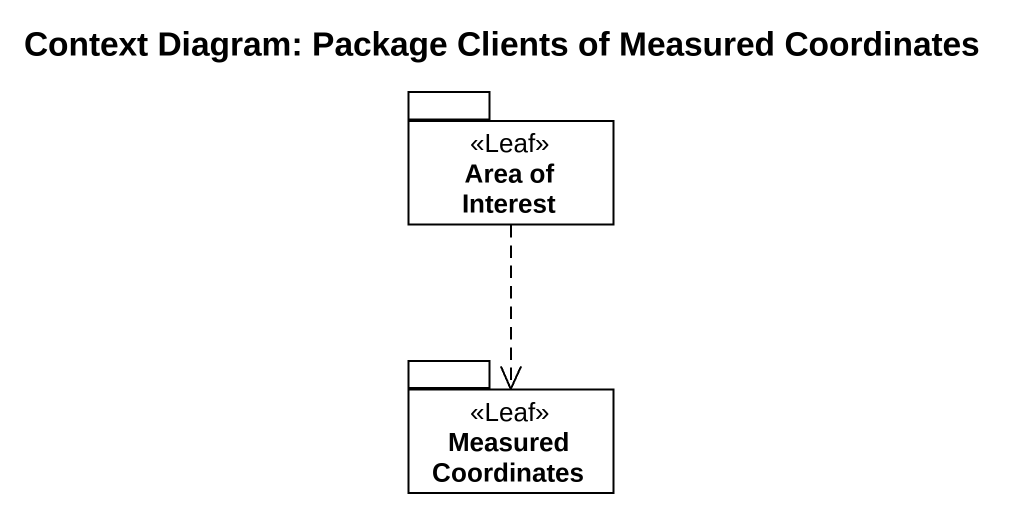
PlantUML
@startuml
title Context Diagram: Package Clients of Measured Coordinates
package "Area of Interest" as Area_of_Interest <<Leaf>> {
}
package "Measured Coordinates" as Measured_Coordinates <<Leaf>> {
}
Area_of_Interest ..> Measured_Coordinates
@enduml
